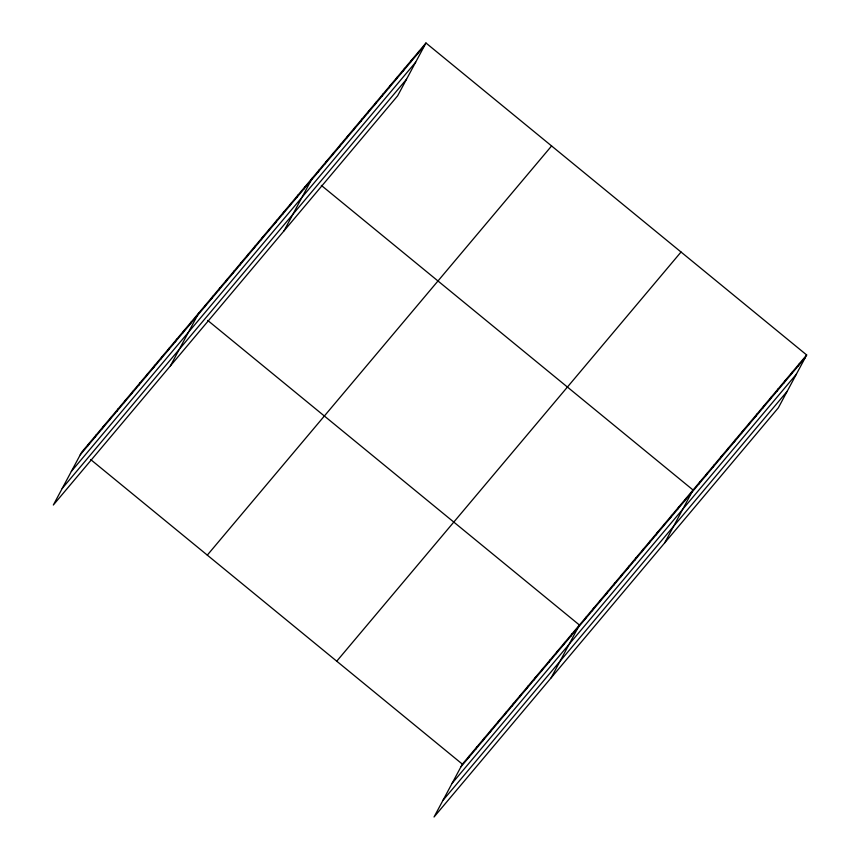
<?xml version="1.0" encoding="UTF-8"?>
<svg xmlns="http://www.w3.org/2000/svg" width="860" height="860" viewBox="0 0 860 860"><rect width="100%" height="100%" fill="white"/><g stroke="black" fill="none" stroke-linecap="round" stroke-linejoin="round"><path stroke-width="1.29" d="M87.559 446.136L88.978 443.481M94.869 437.439L96.298 434.784M102.189 428.753L103.619 426.087M109.51 420.056L110.929 417.401M116.82 411.36L118.25 408.704M124.141 402.663L125.56 400.007M131.451 393.966L132.881 391.311M138.772 385.269L140.201 382.614M146.093 376.583L147.511 373.917M153.402 367.887L154.832 365.231M160.723 359.19L162.142 356.535M168.033 350.493L169.463 347.838M175.354 341.796L176.773 339.141M182.664 333.099L184.094 330.444M189.985 324.413L191.415 321.748M170.387 365.909L198.725 313.062M204.4 307.278L205.83 304.612M211.506 298.839L212.925 296.173M218.601 290.4L220.031 287.735M225.707 281.962L227.126 279.296M232.802 273.512L234.232 270.857M239.908 265.074L241.337 262.418M247.013 256.635L248.432 253.979M254.108 248.196L255.538 245.541M261.214 239.757L262.633 237.102M268.309 231.319L269.739 228.663M275.415 222.88L276.834 220.225M282.51 214.441L283.94 211.786M289.616 206.002L291.035 203.347M296.721 197.564L298.14 194.908M303.817 189.125L305.246 186.47M284.004 230.878L312.341 178.031M318.017 172.247L319.447 169.592M325.123 163.808L326.542 161.153M332.218 155.37L333.648 152.714M339.324 146.931L340.743 144.276M346.419 138.492L347.848 135.837M353.524 130.053L354.954 127.387M360.63 121.615L362.049 118.949M367.725 113.176L369.155 110.51M374.831 104.727L376.25 102.071M381.926 96.288L383.356 93.632M389.032 87.849L390.451 85.194M396.127 79.41L397.556 76.755M403.233 70.971L404.651 68.316M410.338 62.533L411.757 59.877M417.433 54.094L418.863 51.439M425.958 43L397.621 95.847L53.331 505.024L81.668 452.177L425.958 43L806.669 354.976L778.332 407.823L434.042 817L462.379 764.153L806.669 354.976M468.27 758.111L469.689 755.456M475.58 749.415L477.01 746.759M482.901 740.729L484.331 738.063M490.221 732.032L491.64 729.377M497.531 723.335L498.961 720.68M504.852 714.638L506.271 711.983M512.162 705.942L513.592 703.287M519.483 697.245L520.902 694.59M526.793 688.559L528.223 685.893M534.114 679.862L535.543 677.207M541.434 671.165L542.854 668.51M548.744 662.469L550.174 659.813M556.065 653.772L557.484 651.117M563.375 645.075L564.805 642.42M570.696 636.389L572.115 633.723M551.099 677.884L579.436 625.037L207.701 320.414M585.112 619.254L586.541 616.588M592.217 610.815L593.636 608.149M599.312 602.376L600.742 599.71M606.418 593.938L607.837 591.271M613.513 585.488L614.943 582.833M620.619 577.049L622.038 574.394M627.714 568.611L629.144 565.955M634.82 560.172L636.25 557.516M641.925 551.733L643.345 549.078M649.02 543.294L650.45 540.639M656.126 534.856L657.545 532.2M663.221 526.417L664.651 523.761M670.327 517.978L671.746 515.323M677.422 509.539L678.852 506.884M684.528 501.1L685.957 498.445M664.716 542.854L693.053 490.006L321.317 185.384M698.728 484.223L700.158 481.568M705.834 475.784L707.253 473.129M712.929 467.346L714.359 464.69M720.035 458.907L721.454 456.252M727.13 450.468L728.56 447.813M734.236 442.029L735.655 439.363M741.341 433.59L742.76 430.925M748.437 425.152L749.866 422.486M755.542 416.702L756.961 414.047M762.637 408.263L764.067 405.608M769.743 399.825L771.162 397.169M776.838 391.386L778.268 388.731M783.944 382.947L785.363 380.292M791.039 374.508L792.468 371.853M798.144 366.07L799.574 363.414M80.238 454.832L424.539 45.655M71.358 471.398L415.66 62.221M62.21 488.458L406.5 79.281M207.303 555.13L551.593 145.953M336.744 661.2L681.034 252.023M460.949 766.808L805.25 357.631M452.07 783.374L796.36 374.197M442.921 800.434L787.212 391.257M90.644 459.53L462.379 764.153"/></g></svg>
